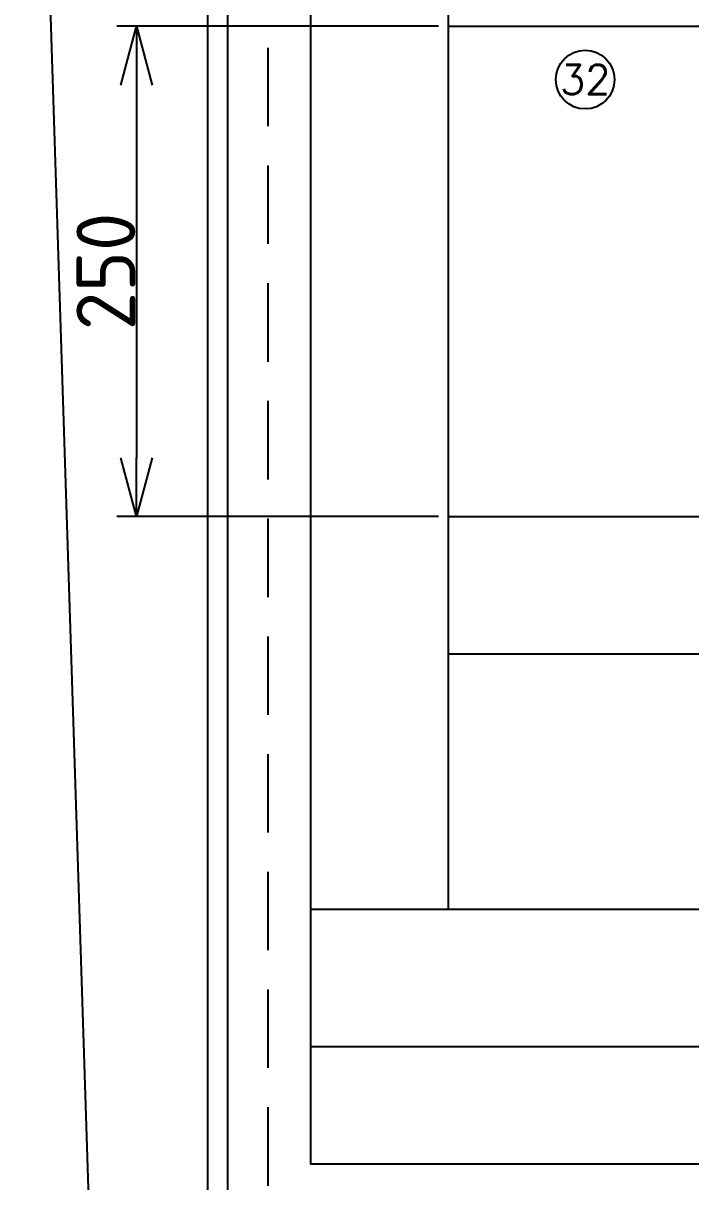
# Model space of a CAD drawing. Header units: inches. Extents: x 564911 to 603980, y 458630 to 507164.
# Drawn here: x 590351 to 590691, y 498132 to 498722 of the extents above; entities that cross this region are included whole.
import ezdxf
from ezdxf.enums import TextEntityAlignment as Align

# ---------------------------------------------------------------- set-up
doc = ezdxf.new("R2010")
doc.units = ezdxf.units.IN
doc.header["$MEASUREMENT"] = 0
doc.linetypes.add('DASHED', pattern=[0.75, 0.5, -0.25])
doc.layers.add('ASHADE', color=7, linetype='Continuous')
doc.layers.add('box', color=2, linetype='Continuous')
doc.styles.add('ISO3098B', font='ISO3098B.shx')
doc.styles.add('S', font='SIMPLEX.SHX')
doc.dimstyles.new('ISO-25', dxfattribs={"dimtxt": 2.5, "dimasz": 40, "dimexe": 1.25, "dimexo": 5, "dimtad": 1, "dimdec": 4, "dimdsep": 46, "dimlunit": 6, "dimtxsty": 'Standard', "dimcen": 2.5, "dimclrd": 3, "dimclre": 3, "dimadec": 0, "dimazin": 0, "dimtfac": 1, "dimtdec": 4, "dimtmove": 0, "dimatfit": 3, "dimfxl": 0, "dimtolj": 1, "dimtzin": 0, "dimarcsym": 0})

# ---------------------------------------------------------------- blocks, each defined once
blk = doc.blocks.new('_Open30')
at = {"color": 0, "linetype": 'ByBlock', "lineweight": -2}
for p, q in [((-1, 0.268), (0, 0)), ((0, 0), (-1, -0.268)), ((0, 0), (-1, 0))]:
    blk.add_line(p, q, dxfattribs=at)
blk = doc.blocks.new('*D83')
at = {"layer": 'ASHADE', "color": 3, "lineweight": -2}
for p, q in [((590562.65, 498720.88), (590398.77, 498720.88)), ((590408.77, 498690.88), (590408.77, 498500.88)), ((590562.65, 498470.88), (590398.77, 498470.88))]:
    blk.add_line(p, q, dxfattribs=at)
at = {"layer": 'DEFPOINTS', "color": 0}
for p in [(590567.65, 498720.88), (590408.77, 498470.88), (590567.65, 498470.88)]:
    blk.add_point(p, dxfattribs=at)
at = {"layer": 'ASHADE', "color": 3, "lineweight": -2, "xscale": 30, "yscale": 30, "zscale": 30}
for p, rotation in [((590408.77, 498720.88), 90), ((590408.77, 498470.88), 270)]:
    blk.add_blockref('_Open30', p, dxfattribs=dict(at, rotation=rotation))
at = {"layer": 'ASHADE', "color": 0, "insert": (590393.14, 498595.88), "char_height": 30, "attachment_point": 5, "rotation": 90, "style": 'ISO3098B'}
blk.add_mtext('\\A1;250', dxfattribs=at)

msp = doc.modelspace()

# ---------------------------------------------------------------- linework, layer by layer
at = {"color": 2, "linetype": 'DASHED', "ltscale": 80}
msp.add_line((590475.81905, 497829.86386), (590475.81905, 500367.90852), dxfattribs=at)
for p, q in [((590445.15108, 498090.88081), (590445.15108, 500090.88081)), ((590497.65107, 498270.88081, -0.33131), (590567.65107, 498270.88081, -0.33131))]:
    msp.add_line(p, q)
at = {"color": 2}
msp.add_line((590350.99497, 499160.73976), (590390.32876, 497934.50853), dxfattribs=at)
at = {"color": 0}
for p, q in [((590497.65108, 498270.88081, -0.35942), (591392.65108, 498270.88081)), ((590497.65108, 498200.88081, -0.35942), (591392.65108, 498200.88081))]:
    msp.add_line(p, q, dxfattribs=at)
at = {"color": 6}
msp.add_lwpolyline([(591392.65108, 498140.88081), (590497.65108, 498140.88081), (590497.65108, 500040.88081), (591392.65108, 500040.88081)], close=True, dxfattribs=at)
at = {"color": 3}
msp.add_circle((590637.50162, 498693.67622), 15, dxfattribs=at)
at = {"layer": 'ASHADE', "color": 7}
msp.add_line((590455.15108, 500090.88081), (590455.15108, 498115.88081), dxfattribs=at)
at = {"layer": 'box', "color": 0}
for p, q in [((590567.65108, 499940.88081), (590567.65107, 498270.88081, -0.33131)), ((590567.65108, 498720.88081), (591322.65108, 498720.88081)), ((590567.65108, 498470.88081), (591322.65108, 498470.88081)), ((590567.65108, 498400.88081), (591322.65108, 498400.88081))]:
    msp.add_line(p, q, dxfattribs=at)

# ---------------------------------------------------------------- texts
at = {"color": 3, "style": 'S'}
msp.add_text('32', height=15, dxfattribs=at).set_placement((590637.50162, 498693.67622), align=Align.MIDDLE_CENTER)

# ---------------------------------------------------------------- dimensions: what is measured, and where the dimension line sits
at = {"layer": 'ASHADE', "color": 7}
dim = msp.add_linear_dim(base=(590408.76673, 498470.88081), p1=(590567.65108, 498720.88081), p2=(590567.65108, 498470.88081), angle=90, dimstyle='ISO-25', override={"dimtxt": 30, "dimasz": 30, "dimexe": 10, "dimtxsty": 'ISO3098B', "dimblk1": 'Open30', "dimblk2": 'Open30', "dimsah": 1}, dxfattribs=at)
dim.commit()
dim.dimension.update_dxf_attribs({"geometry": '*D83', "text_midpoint": (590393.14173, 498595.88081)})

doc.saveas('drawing.dxf')
